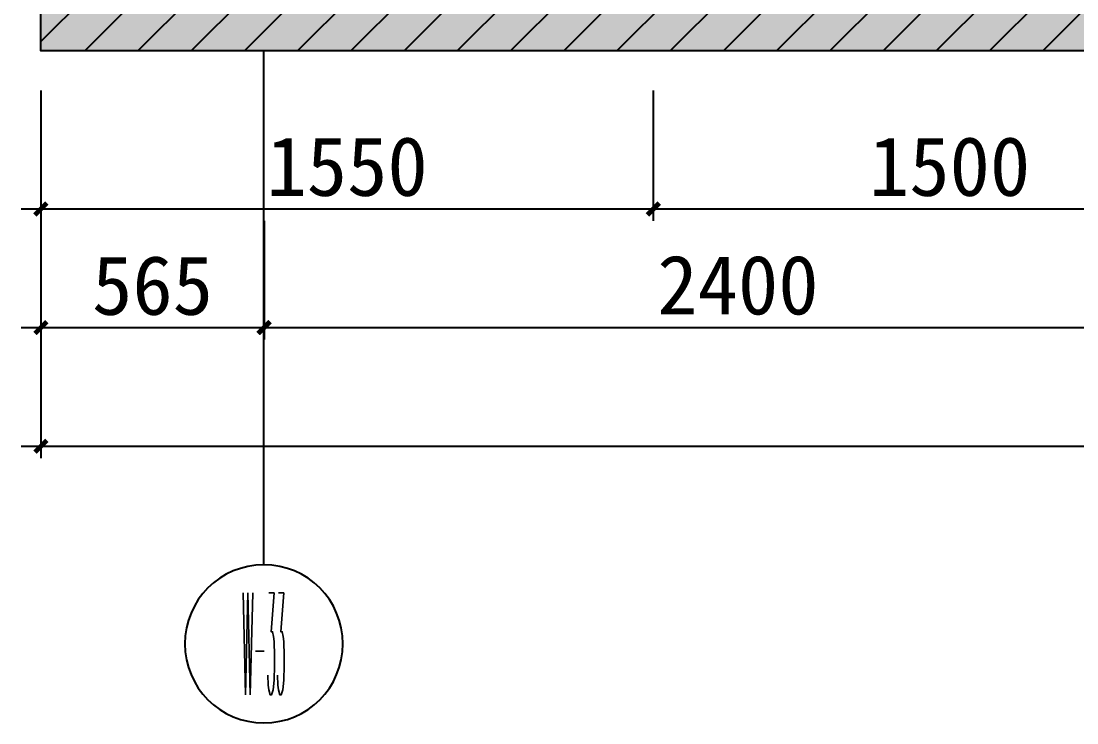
# Model space of a CAD drawing. Header units: millimetres. Extents: x 110215 to 630040, y -488650 to 141897.
# Drawn here: x 388872 to 391545, y 6391 to 8166 of the extents above; entities that cross this region are included whole.
import ezdxf
from ezdxf.enums import TextEntityAlignment as Align
from ezdxf.xclip import XClip

# ---------------------------------------------------------------- set-up
doc = ezdxf.new("R2010")
doc.units = ezdxf.units.MM
doc.header["$LTSCALE"] = 1000
doc.header["$XCLIPFRAME"] = 0
doc.layers.get('Defpoints').update_dxf_attribs({"color": 2})
doc.layers.add('0-118标注', color=2, linetype='Continuous')
doc.layers.add('0-140c立面材料填充', color=250, linetype='Continuous')
doc.styles.add('_TCH_AXIS', font='COMPLEX', dxfattribs={"bigfont": 'GBCBIG'})
doc.styles.add('COMPLEX', font='COMPLEX')
doc.styles.add('黑体', font='simhei.ttf')
doc.dimstyles.new('50', dxfattribs={"dimscale": 50, "dimtxt": 3, "dimasz": 0.6, "dimexe": 0.6, "dimexo": 0.6, "dimtad": 1, "dimdec": 0, "dimdsep": 46, "dimtxsty": '黑体', "dimblk1": 'ARCHTICK', "dimblk2": 'ARCHTICK', "dimsah": 1, "dimcen": 0, "dimdle": 1, "dimclrd": 251, "dimclre": 251, "dimclrt": 2, "dimadec": 0, "dimazin": 0, "dimtfac": 1, "dimtdec": 0, "dimtix": 1, "dimtmove": 2, "dimatfit": 3, "dimldrblk": 'DOT', "dimfxl": 0, "dimtolj": 1, "dimtzin": 0, "dimarcsym": 0})

# ---------------------------------------------------------------- blocks, each defined once
blk = doc.blocks.new('_ArchTick')
at = {"color": 0, "linetype": 'ByBlock', "const_width": 0.4}
blk.add_lwpolyline([(-0.5, -0.5), (0.5, 0.5)], dxfattribs=at)
blk = doc.blocks.new('*D994')
at = {"color": 251, "lineweight": -2, "transparency": 16777216}
for p, q in [((364846, -28058), (364846, -28388)), ((366346, -28058), (366346, -28388)), ((366396, -28358), (364796, -28358))]:
    blk.add_line(p, q, dxfattribs=at)
at = {"layer": 'Defpoints', "color": 0, "transparency": 16777216}
for p in [(364846, -27958), (366346, -27958), (364846, -28358)]:
    blk.add_point(p, dxfattribs=at)
at = {"color": 251, "lineweight": -2, "transparency": 16777216, "xscale": 30, "yscale": 30, "zscale": 30, "rotation": 180}
blk.add_blockref('_ArchTick', (364846, -28358), dxfattribs=at)
at = {"color": 251, "lineweight": -2, "transparency": 16777216, "xscale": 30, "yscale": 30, "zscale": 30}
blk.add_blockref('_ArchTick', (366346, -28358), dxfattribs=at)
at = {"color": 2, "transparency": 16777216, "insert": (365596, -28250.9), "char_height": 150, "attachment_point": 5, "style": '黑体'}
blk.add_mtext('\\A1;1500', dxfattribs=at)
blk = doc.blocks.new('_DOT')
at = {"color": 0, "linetype": 'ByBlock'}
blk.add_line((-0.5, 0), (-1, 0), dxfattribs=at)
at = {"color": 0, "linetype": 'ByBlock', "const_width": 0.5}
blk.add_lwpolyline([(-0.25, 0, 1), (0.25, 0, 1)], format="xyb", close=True, dxfattribs=at)
blk = doc.blocks.new('*D995')
at = {"color": 251, "lineweight": -2, "transparency": 16777216}
for p, q in [((363296, -28058), (363296, -28388)), ((364846, -28058), (364846, -28388)), ((364896, -28358), (363246, -28358))]:
    blk.add_line(p, q, dxfattribs=at)
at = {"layer": 'Defpoints', "color": 0, "transparency": 16777216}
for p in [(363296, -27958), (364846, -27958), (363296, -28358)]:
    blk.add_point(p, dxfattribs=at)
at = {"color": 251, "lineweight": -2, "transparency": 16777216, "xscale": 30, "yscale": 30, "zscale": 30, "rotation": 180}
blk.add_blockref('_ArchTick', (363296, -28358), dxfattribs=at)
at = {"color": 251, "lineweight": -2, "transparency": 16777216, "xscale": 30, "yscale": 30, "zscale": 30}
blk.add_blockref('_ArchTick', (364846, -28358), dxfattribs=at)
at = {"color": 2, "transparency": 16777216, "insert": (364071, -28250.9), "char_height": 150, "attachment_point": 5, "style": '黑体'}
blk.add_mtext('\\A1;1550', dxfattribs=at)
blk = doc.blocks.new('*D996')
at = {"color": 251, "lineweight": -2, "transparency": 16777216}
for p, q in [((363296, -28388), (363296, -28688)), ((363861.3, -28388), (363861.3, -28688)), ((363246, -28658), (363911.3, -28658))]:
    blk.add_line(p, q, dxfattribs=at)
at = {"layer": 'Defpoints', "color": 0, "transparency": 16777216}
for p in [(363296, -28358), (363861.3, -28358), (363861.3, -28658)]:
    blk.add_point(p, dxfattribs=at)
at = {"color": 251, "lineweight": -2, "transparency": 16777216, "xscale": 30, "yscale": 30, "zscale": 30, "rotation": 180}
blk.add_blockref('_ArchTick', (363296, -28658), dxfattribs=at)
at = {"color": 251, "lineweight": -2, "transparency": 16777216, "xscale": 30, "yscale": 30, "zscale": 30}
blk.add_blockref('_ArchTick', (363861.3, -28658), dxfattribs=at)
at = {"color": 2, "transparency": 16777216, "insert": (363578.6, -28551.8), "char_height": 150, "attachment_point": 5, "style": '黑体'}
blk.add_mtext('\\A1;565', dxfattribs=at)
blk = doc.blocks.new('*D997')
at = {"color": 251, "lineweight": -2, "transparency": 16777216}
for p, q in [((363860.3, -28388), (363860.3, -28688)), ((366260.3, -28388), (366260.3, -28688)), ((363810.3, -28658), (366310.3, -28658))]:
    blk.add_line(p, q, dxfattribs=at)
at = {"layer": 'Defpoints', "color": 0, "transparency": 16777216}
for p in [(363860.3, -28358), (366260.3, -28358), (366260.3, -28658)]:
    blk.add_point(p, dxfattribs=at)
at = {"color": 251, "lineweight": -2, "transparency": 16777216, "xscale": 30, "yscale": 30, "zscale": 30, "rotation": 180}
blk.add_blockref('_ArchTick', (363860.3, -28658), dxfattribs=at)
at = {"color": 251, "lineweight": -2, "transparency": 16777216, "xscale": 30, "yscale": 30, "zscale": 30}
blk.add_blockref('_ArchTick', (366260.3, -28658), dxfattribs=at)
at = {"color": 2, "transparency": 16777216, "insert": (365060.3, -28550.9), "char_height": 150, "attachment_point": 5, "style": '黑体'}
blk.add_mtext('\\A1;2400', dxfattribs=at)
blk = doc.blocks.new('*D1007')
at = {"color": 251, "lineweight": -2, "transparency": 16777216}
for p, q in [((363296, -28688), (363296, -28988)), ((392561.1, -28688), (392561.1, -28988)), ((363246, -28958), (392611.1, -28958))]:
    blk.add_line(p, q, dxfattribs=at)
at = {"layer": 'Defpoints', "color": 0, "transparency": 16777216}
for p in [(363296, -28658), (392561.1, -28658), (392561.1, -28958)]:
    blk.add_point(p, dxfattribs=at)
at = {"color": 251, "lineweight": -2, "transparency": 16777216, "xscale": 30, "yscale": 30, "zscale": 30, "rotation": 180}
blk.add_blockref('_ArchTick', (363296, -28958), dxfattribs=at)
at = {"color": 251, "lineweight": -2, "transparency": 16777216, "xscale": 30, "yscale": 30, "zscale": 30}
blk.add_blockref('_ArchTick', (392561.1, -28958), dxfattribs=at)
at = {"color": 2, "transparency": 16777216, "insert": (377928.5, -28851.8), "char_height": 150, "attachment_point": 5, "style": '黑体'}
blk.add_mtext('\\A1;29265', dxfattribs=at)
blk = doc.blocks.new('_AXISO')
blk.add_circle((0, 0), 0.5)
at = {"style": 'COMPLEX', "width": 1.041667}
blk.add_attdef('A', text='', height=0.56, dxfattribs=at).set_placement((-0.25, -0.28), (0.25, -0.28), align=Align.FIT)
blk = doc.blocks.new('dsfxdsfs')
h = blk.add_hatch()
h.set_pattern_fill('ANSI31', color=250, scale=30)
h.paths.add_polyline_path([(363296, -23358.4), (363296, -23508.4), (363762.4, -23508.4), (363762.4, -24208.4), (364356.9, -24208.4), (364356.9, -23508.4), (366140.2, -23508.4), (366140.2, -24208.4), (366640.2, -24208.4), (366640.2, -23508.4), (368940.2, -23508.4), (368940.2, -24208.4), (369440.2, -24208.4), (369440.2, -23508.4), (371591.1, -23508.4), (371591.1, -24208.4), (372191.3, -24208.4), (372191.3, -23508.4), (375561.3, -23508.4), (375561.3, -24208.4), (376161.3, -24208.4), (376161.3, -23508.4), (378510.1, -23508.4), (378510.1, -24208.4), (379010.1, -24208.4), (379010.1, -23508.4), (381810.4, -23508.4), (381810.4, -24208.4), (382410.4, -24208.4), (382410.4, -23508.4), (384910.1, -23508.4), (384910.1, -24208.4), (385410.1, -24208.4), (385410.1, -23508.4), (387759.1, -23508.4), (387759.1, -24208.4), (388359.1, -24208.4), (388359.1, -23508.4), (391860.1, -23508.4), (391860.1, -24208.4), (392460.1, -24208.4), (392460.2, -23508.4), (392560.1, -23508.4), (392560.1, -23358.4)])
h.paths.add_polyline_path([(363296, -27808), (392560.1, -27808), (392560.1, -27958), (363296, -27958)])
at = {"layer": '0-140c立面材料填充'}
h = blk.add_hatch(dxfattribs=at)
h.set_pattern_fill('AR-CONC', color=256)
h.paths.add_polyline_path([(363296, -27808), (392560.1, -27808), (392560.1, -27958), (363296, -27958)])
h.paths.add_polyline_path([(363296, -23358.4), (363296, -23508.4), (363762.4, -23508.4), (363762.4, -24208.4), (364356.9, -24208.4), (364356.9, -23508.4), (366140.2, -23508.4), (366140.2, -24208.4), (366640.2, -24208.4), (366640.2, -23508.4), (368940.2, -23508.4), (368940.2, -24208.4), (369440.2, -24208.4), (369440.2, -23508.4), (371591.1, -23508.4), (371591.1, -24208.4), (372191.3, -24208.4), (372191.3, -23508.4), (375561.3, -23508.4), (375561.3, -24208.4), (376161.3, -24208.4), (376161.3, -23508.4), (378510.1, -23508.4), (378510.1, -24208.4), (379010.1, -24208.4), (379010.1, -23508.4), (381810.4, -23508.4), (381810.4, -24208.4), (382410.4, -24208.4), (382410.4, -23508.4), (384910.1, -23508.4), (384910.1, -24208.4), (385410.1, -24208.4), (385410.1, -23508.4), (387759.1, -23508.4), (387759.1, -24208.4), (388359.1, -24208.4), (388359.1, -23508.4), (391860.1, -23508.4), (391860.1, -24208.4), (392460.1, -24208.4), (392460.2, -23508.4), (392560.1, -23508.4), (392560.1, -23358.4)])
blk.add_lwpolyline([(363296, -27808), (392560.1, -27808), (392560.1, -27958), (363296, -27958)], close=True)
at = {"layer": '0-118标注'}
blk.add_line((363860.3, -29258, 13.8), (363860.3, -27958), dxfattribs=at)
ref = blk.add_blockref('_AXISO', (363860.3, -29458, 13.8), dxfattribs=dict(at, xscale=-400, yscale=400, zscale=400))
ref.add_attrib('A', 'W-33', dxfattribs={"layer": '0', "height": 257.36, "style": '_TCH_AXIS', "width": 0.108434}).set_placement((363805.1, -29586.7, 13.8), (363915.4, -29586.7, 13.8), align=Align.FIT)
at = {"color": 5}
for base, p1, p2, picture, middle in [((363296, -28358), (364846, -27958), (363296, -27958), '*D995', (364071, -28250.9)), ((364846, -28358), (366346, -27958), (364846, -27958), '*D994', (365596, -28250.9)), ((363861.3, -28658), (363296, -28358), (363861.3, -28358), '*D996', (363578.6, -28551.8)), ((366260.3, -28658), (363860.3, -28358), (366260.3, -28358), '*D997', (365060.3, -28550.9)), ((392561.1, -28958), (363296, -28658), (392561.1, -28658), '*D1007', (377928.5, -28851.8))]:
    dim = blk.add_linear_dim(base=base, p1=p1, p2=p2, dimstyle='50', override={"dimfxl": 6, "dimarcsym": 1}, dxfattribs=at)
    dim.commit()
    dim.dimension.update_dxf_attribs({"geometry": picture, "text_midpoint": middle})

msp = doc.modelspace()

# ---------------------------------------------------------------- block references
at = {"color": 5}
ref = msp.add_blockref('dsfxdsfs', (25626.4, 36048.8), dxfattribs=at)
XClip(ref).set_block_clipping_path([(359497.5047758532, -29954.3576918291), (382356.9138167351, -20698.7862632577)])

doc.saveas('drawing.dxf')
